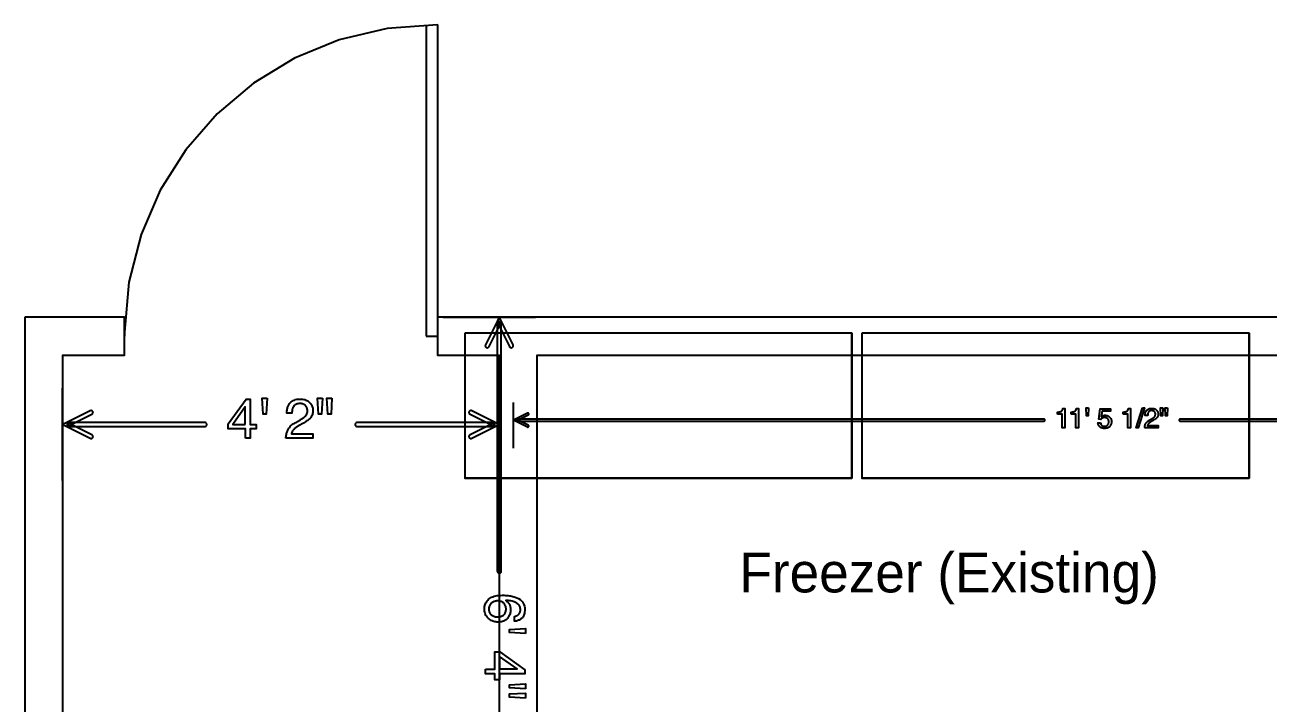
# Model space of a CAD drawing. Header units: inches. Extents: x -1 to 396, y -34 to 687.
# Drawn here: x 0 to 143.1, y 605.1 to 683.3 of the extents above; entities that cross this region are included whole.
import ezdxf

# ---------------------------------------------------------------- set-up
doc = ezdxf.new("R2010")
doc.units = ezdxf.units.IN
doc.header["$MEASUREMENT"] = 0
for name, color, linetype in [('AL_EQUIPMENT', 6, 'Continuous'), ('AL_LABELS', 1, 'Continuous'), ('DIMENSIONS', 9, 'Continuous'), ('DOORS', 3, 'Continuous'), ('WALLS', 7, 'Continuous'), ('WINDOWS', 5, 'Continuous')]:
    doc.layers.add(name, color=color, linetype=linetype)

# ---------------------------------------------------------------- blocks, each defined once
blk = doc.blocks.new('AL_metro_rack', base_point=(1615.86, -825.47))
for p, q in [((1607.46, -789.47), (1607.46, -861.47)), ((1607.46, -789.47), (1624.25, -789.47)), ((1624.25, -789.47), (1624.25, -861.47)), ((1607.46, -861.47), (1624.25, -861.47))]:
    blk.add_line(p, q)
blk.add_lwpolyline([(1607.46, -861.47), (1624.25, -861.47), (1624.25, -789.47), (1607.46, -789.47)], close=True)

msp = doc.modelspace()

# ---------------------------------------------------------------- linework, layer by layer
at = {"layer": 'DIMENSIONS'}
for points in [[(48.16, 649.58), (58.78, 649.58)], [(4.34, 630.78), (4.34, 641.41)], [(54.61, 630.79), (54.61, 641.41)], [(56.25, 634.52), (56.25, 639.75)], [(144.89, 637.86), (142.34, 637.86), (141.26, 637.86), (140.37, 637.86), (139.65, 637.86), (139.04, 637.86), (138.51, 637.86), (138.01, 637.86), (137.5, 637.86), (136.95, 637.86), (136.32, 637.86), (135.55, 637.86), (134.98, 637.86), (134.52, 637.86), (134.16, 637.86), (133.87, 637.86), (133.65, 637.86), (133.48, 637.86), (133.34, 637.86), (133.23, 637.86), (133.11, 637.86), (132.98, 637.86), (132.96, 637.85), (132.94, 637.85), (132.93, 637.84), (132.91, 637.83), (132.9, 637.82), (132.89, 637.81), (132.88, 637.79), (132.87, 637.78), (132.87, 637.76), (132.87, 637.74), (132.87, 637.72), (132.87, 637.7), (132.88, 637.69), (132.89, 637.67), (132.9, 637.66), (132.91, 637.65), (132.93, 637.64), (132.94, 637.63), (132.96, 637.63), (132.98, 637.63), (133.11, 637.63), (133.23, 637.63), (133.34, 637.63), (133.48, 637.63), (133.65, 637.63), (133.87, 637.63), (134.16, 637.63), (134.52, 637.63), (134.98, 637.63), (135.55, 637.63), (136.32, 637.63), (136.95, 637.63), (137.5, 637.63), (138.01, 637.63), (138.51, 637.63), (139.04, 637.63), (139.65, 637.63), (140.37, 637.63), (141.26, 637.63), (142.34, 637.63), (144.89, 637.63)]]:
    msp.add_lwpolyline(points, dxfattribs=at)
for points in [[(56.19, 646.4), (54.81, 649.16), (54.6, 649.58), (54.39, 649.16), (53.01, 646.4), (53, 646.37), (52.99, 646.33), (52.99, 646.3), (52.99, 646.26), (53, 646.23), (53.02, 646.2), (53.03, 646.17), (53.06, 646.14), (53.09, 646.12), (53.12, 646.1), (53.15, 646.08), (53.19, 646.07), (53.22, 646.07), (53.26, 646.07), (53.29, 646.08), (53.33, 646.1), (53.36, 646.12), (53.38, 646.14), (53.41, 646.17), (53.43, 646.2), (54.81, 648.96), (54.39, 648.96), (55.77, 646.2), (55.79, 646.17), (55.82, 646.14), (55.85, 646.12), (55.88, 646.1), (55.91, 646.08), (55.94, 646.07), (55.98, 646.07), (56.01, 646.07), (56.05, 646.08), (56.08, 646.1), (56.12, 646.12), (56.14, 646.14), (56.17, 646.17), (56.19, 646.2), (56.2, 646.23), (56.21, 646.26), (56.21, 646.3), (56.21, 646.33), (56.2, 646.37), (56.19, 646.4)], [(54.37, 648.83), (54.37, 648.68), (54.37, 648.56), (54.37, 648.44), (54.37, 648.33), (54.37, 648.21), (54.37, 648.07), (54.37, 647.91), (54.37, 647.7), (54.37, 647.45), (54.37, 647.13), (54.37, 646.74), (54.37, 646.42), (54.37, 646.15), (54.37, 645.9), (54.37, 645.65), (54.37, 645.4), (54.37, 645.11), (54.37, 644.77), (54.37, 644.35), (54.37, 643.85), (54.37, 642.69), (54.37, 641.73), (54.37, 640.92), (54.37, 640.2), (54.37, 639.51), (54.37, 638.8), (54.37, 638.01), (54.37, 637.09), (54.37, 635.99), (54.37, 634.64), (54.37, 634.63), (54.37, 634.61), (54.37, 634.6), (54.37, 634.59), (54.37, 634.58), (54.37, 634.57), (54.37, 634.56), (54.37, 634.55), (54.37, 634.54), (54.37, 634.52), (54.37, 633.07), (54.37, 631.88), (54.37, 630.9), (54.37, 630.06), (54.37, 629.3), (54.37, 628.57), (54.37, 627.81), (54.37, 626.96), (54.37, 625.96), (54.37, 624.76), (54.37, 623.8), (54.37, 623.02), (54.37, 622.41), (54.37, 621.92), (54.37, 621.55), (54.37, 621.25), (54.37, 621.01), (54.37, 620.79), (54.37, 620.57), (54.37, 620.33), (54.37, 620.29), (54.38, 620.26), (54.4, 620.23), (54.42, 620.2), (54.44, 620.17), (54.47, 620.15), (54.5, 620.13), (54.53, 620.11), (54.56, 620.1), (54.6, 620.1), (54.64, 620.1), (54.67, 620.11), (54.71, 620.13), (54.74, 620.15), (54.76, 620.17), (54.79, 620.2), (54.81, 620.23), (54.82, 620.26), (54.83, 620.29), (54.83, 620.33), (54.83, 620.57), (54.83, 620.79), (54.83, 621.01), (54.83, 621.25), (54.83, 621.55), (54.83, 621.92), (54.83, 622.41), (54.83, 623.02), (54.83, 623.8), (54.83, 624.76), (54.83, 625.96), (54.83, 626.96), (54.83, 627.81), (54.83, 628.57), (54.83, 629.3), (54.83, 630.06), (54.83, 630.9), (54.83, 631.88), (54.83, 633.07), (54.83, 634.52), (54.83, 634.54), (54.83, 634.55), (54.83, 634.56), (54.83, 634.57), (54.83, 634.58), (54.83, 634.59), (54.83, 634.6), (54.83, 634.61), (54.83, 634.63), (54.83, 634.64), (54.83, 635.99), (54.83, 637.09), (54.83, 638.01), (54.83, 638.8), (54.83, 639.51), (54.83, 640.2), (54.83, 640.92), (54.83, 641.73), (54.83, 642.69), (54.83, 643.85), (54.83, 644.35), (54.83, 644.77), (54.83, 645.11), (54.83, 645.4), (54.83, 645.65), (54.83, 645.9), (54.83, 646.15), (54.83, 646.42), (54.83, 646.74), (54.83, 647.13), (54.83, 647.45), (54.83, 647.7), (54.83, 647.91), (54.83, 648.07), (54.83, 648.21), (54.83, 648.33), (54.83, 648.44), (54.83, 648.56), (54.83, 648.68), (54.83, 648.83), (54.83, 648.87), (54.82, 648.9), (54.8, 648.94), (54.79, 648.97), (54.76, 648.99), (54.74, 649.02), (54.71, 649.04), (54.67, 649.05), (54.64, 649.06), (54.6, 649.06), (54.56, 649.06), (54.53, 649.05), (54.49, 649.04), (54.46, 649.02), (54.44, 648.99), (54.41, 648.97), (54.4, 648.94), (54.38, 648.9), (54.37, 648.87), (54.37, 648.83)], [(25.38, 635.64), (25.38, 636.74), (23.41, 636.74), (23.41, 637.29), (25.47, 640.15), (25.95, 640.15), (25.95, 637.23), (26.61, 637.23), (26.61, 636.74), (25.95, 636.74), (25.95, 635.64), (25.38, 635.64)], [(27.89, 640.26), (27.78, 638.41), (27.42, 638.41), (27.32, 640.26), (27.89, 640.26)], [(30.05, 635.64), (30.05, 635.75), (30.07, 635.86), (30.08, 635.97), (30.1, 636.08), (30.12, 636.18), (30.15, 636.28), (30.18, 636.38), (30.21, 636.47), (30.25, 636.56), (30.29, 636.65), (30.33, 636.74), (30.39, 636.82), (30.45, 636.9), (30.52, 636.98), (30.59, 637.06), (30.68, 637.14), (30.77, 637.21), (30.88, 637.29), (30.98, 637.36), (31.1, 637.43), (31.71, 637.78), (31.78, 637.83), (31.86, 637.87), (31.93, 637.92), (31.99, 637.96), (32.05, 638), (32.11, 638.04), (32.16, 638.08), (32.2, 638.12), (32.24, 638.15), (32.28, 638.18), (32.32, 638.24), (32.37, 638.29), (32.41, 638.35), (32.44, 638.41), (32.47, 638.46), (32.49, 638.53), (32.51, 638.59), (32.52, 638.65), (32.53, 638.72), (32.53, 638.78), (32.53, 638.86), (32.52, 638.93), (32.51, 639), (32.5, 639.07), (32.47, 639.13), (32.45, 639.2), (32.42, 639.25), (32.38, 639.31), (32.34, 639.36), (32.3, 639.41), (32.25, 639.45), (32.2, 639.49), (32.14, 639.52), (32.08, 639.55), (32.02, 639.58), (31.96, 639.6), (31.89, 639.62), (31.82, 639.63), (31.75, 639.64), (31.67, 639.64), (31.56, 639.63), (31.45, 639.62), (31.35, 639.6), (31.26, 639.57), (31.18, 639.53), (31.1, 639.48), (31.03, 639.42), (30.97, 639.36), (30.91, 639.28), (30.86, 639.2), (30.84, 639.15), (30.82, 639.1), (30.8, 639.04), (30.78, 638.98), (30.77, 638.92), (30.76, 638.85), (30.75, 638.78), (30.74, 638.7), (30.73, 638.63), (30.73, 638.54), (30.16, 638.54), (30.16, 638.66), (30.17, 638.77), (30.18, 638.88), (30.2, 638.98), (30.21, 639.08), (30.24, 639.17), (30.27, 639.26), (30.3, 639.35), (30.33, 639.43), (30.37, 639.5), (30.45, 639.63), (30.54, 639.74), (30.64, 639.84), (30.76, 639.92), (30.88, 639.99), (31.02, 640.05), (31.16, 640.1), (31.32, 640.13), (31.49, 640.15), (31.67, 640.16), (31.82, 640.15), (31.96, 640.14), (32.1, 640.12), (32.22, 640.09), (32.34, 640.05), (32.45, 640.01), (32.55, 639.95), (32.64, 639.89), (32.73, 639.82), (32.8, 639.74), (32.87, 639.65), (32.93, 639.57), (32.98, 639.48), (33.03, 639.39), (33.07, 639.3), (33.1, 639.2), (33.13, 639.11), (33.14, 639.01), (33.16, 638.91), (33.16, 638.81), (33.16, 638.7), (33.14, 638.6), (33.12, 638.5), (33.1, 638.4), (33.06, 638.31), (33.02, 638.22), (32.97, 638.13), (32.92, 638.04), (32.85, 637.96), (32.78, 637.88), (32.73, 637.84), (32.68, 637.79), (32.62, 637.74), (32.55, 637.69), (32.47, 637.64), (32.39, 637.58), (32.3, 637.52), (32.2, 637.47), (32.1, 637.4), (31.99, 637.34), (31.56, 637.1), (31.5, 637.07), (31.44, 637.04), (31.39, 637), (31.33, 636.97), (31.28, 636.94), (31.24, 636.9), (31.19, 636.87), (31.15, 636.84), (31.11, 636.81), (31.07, 636.78), (31.01, 636.72), (30.96, 636.67), (30.91, 636.61), (30.86, 636.55), (30.82, 636.49), (30.78, 636.43), (30.75, 636.37), (30.72, 636.3), (30.7, 636.24), (30.68, 636.17), (33.14, 636.17), (33.14, 635.64), (30.05, 635.64)], [(34.25, 640.26), (34.16, 638.41), (33.78, 638.41), (33.68, 640.26), (34.25, 640.26)], [(35.33, 640.26), (35.24, 638.41), (34.86, 638.41), (34.76, 640.26), (35.33, 640.26)], [(7.51, 638.81), (4.75, 637.43), (4.34, 637.22), (4.75, 637.02), (7.51, 635.64), (7.55, 635.62), (7.58, 635.62), (7.62, 635.61), (7.66, 635.62), (7.69, 635.63), (7.72, 635.64), (7.75, 635.66), (7.78, 635.68), (7.8, 635.71), (7.82, 635.74), (7.84, 635.78), (7.84, 635.81), (7.85, 635.85), (7.84, 635.88), (7.84, 635.92), (7.82, 635.95), (7.8, 635.98), (7.78, 636.01), (7.75, 636.03), (7.72, 636.05), (4.96, 637.43), (4.96, 637.02), (7.72, 638.4), (7.75, 638.42), (7.78, 638.44), (7.8, 638.47), (7.82, 638.5), (7.84, 638.53), (7.84, 638.57), (7.85, 638.6), (7.84, 638.64), (7.84, 638.67), (7.82, 638.71), (7.8, 638.74), (7.78, 638.77), (7.75, 638.79), (7.72, 638.81), (7.69, 638.82), (7.66, 638.83), (7.62, 638.83), (7.58, 638.83), (7.55, 638.82), (7.51, 638.81)], [(25.37, 637.23), (25.37, 639.27), (23.93, 637.23), (25.37, 637.23)], [(51.44, 635.64), (54.2, 637.02), (54.61, 637.23), (54.2, 637.43), (51.44, 638.81), (51.41, 638.83), (51.37, 638.83), (51.34, 638.84), (51.3, 638.83), (51.27, 638.82), (51.23, 638.81), (51.2, 638.79), (51.18, 638.77), (51.15, 638.74), (51.13, 638.71), (51.12, 638.67), (51.11, 638.64), (51.11, 638.6), (51.11, 638.57), (51.12, 638.53), (51.13, 638.5), (51.15, 638.47), (51.18, 638.44), (51.2, 638.42), (51.24, 638.4), (54, 637.02), (54, 637.43), (51.24, 636.05), (51.2, 636.03), (51.18, 636.01), (51.15, 635.98), (51.13, 635.95), (51.12, 635.92), (51.11, 635.88), (51.11, 635.85), (51.11, 635.81), (51.12, 635.78), (51.13, 635.74), (51.15, 635.71), (51.18, 635.68), (51.2, 635.66), (51.23, 635.64), (51.27, 635.63), (51.3, 635.62), (51.34, 635.62), (51.37, 635.62), (51.41, 635.63), (51.44, 635.64)], [(57.84, 638.53), (56.46, 637.84), (56.25, 637.74), (56.46, 637.64), (57.84, 636.95), (57.86, 636.94), (57.87, 636.94), (57.89, 636.94), (57.91, 636.94), (57.93, 636.94), (57.94, 636.95), (57.96, 636.96), (57.97, 636.97), (57.98, 636.98), (57.99, 637), (58, 637.02), (58.01, 637.03), (58.01, 637.05), (58, 637.07), (58, 637.09), (57.99, 637.1), (57.98, 637.12), (57.97, 637.13), (57.96, 637.14), (57.94, 637.15), (56.56, 637.84), (56.56, 637.64), (57.94, 638.33), (57.96, 638.34), (57.97, 638.35), (57.98, 638.36), (57.99, 638.38), (58, 638.39), (58, 638.41), (58.01, 638.43), (58.01, 638.45), (58, 638.46), (57.99, 638.48), (57.98, 638.5), (57.97, 638.51), (57.96, 638.52), (57.94, 638.53), (57.93, 638.54), (57.91, 638.54), (57.89, 638.55), (57.87, 638.54), (57.86, 638.54), (57.84, 638.53)], [(118.86, 638.43), (118.86, 638.64), (118.92, 638.65), (118.98, 638.66), (119.03, 638.67), (119.08, 638.67), (119.12, 638.68), (119.17, 638.69), (119.2, 638.71), (119.24, 638.72), (119.27, 638.73), (119.29, 638.74), (119.32, 638.76), (119.34, 638.78), (119.36, 638.8), (119.38, 638.83), (119.4, 638.86), (119.42, 638.9), (119.43, 638.93), (119.45, 638.98), (119.46, 639.02), (119.47, 639.07), (119.7, 639.07), (119.7, 636.83), (119.39, 636.83), (119.39, 638.43), (118.86, 638.43)], [(120.42, 638.43), (120.42, 638.64), (120.48, 638.65), (120.53, 638.66), (120.59, 638.67), (120.63, 638.67), (120.68, 638.68), (120.72, 638.69), (120.76, 638.71), (120.79, 638.72), (120.82, 638.73), (120.85, 638.74), (120.87, 638.76), (120.89, 638.78), (120.91, 638.8), (120.93, 638.83), (120.95, 638.86), (120.97, 638.9), (120.99, 638.93), (121, 638.98), (121.01, 639.02), (121.03, 639.07), (121.25, 639.07), (121.25, 636.83), (120.95, 636.83), (120.95, 638.43), (120.42, 638.43)], [(122.43, 639.14), (122.38, 638.22), (122.2, 638.22), (122.15, 639.14), (122.43, 639.14)], [(123.81, 637.41), (123.82, 637.36), (123.83, 637.32), (123.84, 637.27), (123.86, 637.24), (123.88, 637.2), (123.9, 637.17), (123.93, 637.14), (123.96, 637.11), (124, 637.09), (124.03, 637.07), (124.05, 637.06), (124.07, 637.05), (124.1, 637.05), (124.12, 637.04), (124.14, 637.04), (124.16, 637.03), (124.19, 637.03), (124.21, 637.03), (124.24, 637.02), (124.27, 637.02), (124.31, 637.03), (124.36, 637.03), (124.4, 637.04), (124.45, 637.05), (124.48, 637.06), (124.52, 637.08), (124.55, 637.1), (124.58, 637.13), (124.61, 637.15), (124.64, 637.18), (124.66, 637.22), (124.68, 637.25), (124.7, 637.28), (124.72, 637.32), (124.73, 637.35), (124.74, 637.39), (124.75, 637.43), (124.75, 637.46), (124.76, 637.5), (124.76, 637.54), (124.76, 637.59), (124.75, 637.63), (124.75, 637.67), (124.74, 637.71), (124.72, 637.75), (124.71, 637.78), (124.69, 637.82), (124.67, 637.85), (124.64, 637.88), (124.62, 637.9), (124.59, 637.93), (124.56, 637.95), (124.52, 637.97), (124.49, 637.99), (124.46, 638), (124.42, 638.01), (124.39, 638.02), (124.35, 638.03), (124.31, 638.03), (124.27, 638.03), (124.24, 638.03), (124.21, 638.03), (124.19, 638.03), (124.16, 638.02), (124.13, 638.02), (124.11, 638.01), (124.09, 638.01), (124.06, 638), (124.04, 637.99), (124.02, 637.98), (124, 637.97), (123.98, 637.95), (123.96, 637.94), (123.94, 637.92), (123.92, 637.91), (123.91, 637.89), (123.89, 637.88), (123.87, 637.86), (123.86, 637.84), (123.84, 637.82), (123.6, 637.83), (123.77, 639.05), (124.94, 639.05), (124.94, 638.77), (123.98, 638.77), (123.88, 638.15), (123.9, 638.16), (123.91, 638.17), (123.93, 638.18), (123.95, 638.19), (123.96, 638.2), (123.97, 638.21), (123.99, 638.22), (124, 638.22), (124.02, 638.23), (124.03, 638.24), (124.06, 638.25), (124.08, 638.25), (124.11, 638.26), (124.14, 638.27), (124.17, 638.28), (124.2, 638.28), (124.23, 638.28), (124.26, 638.29), (124.29, 638.29), (124.32, 638.29), (124.38, 638.29), (124.44, 638.28), (124.5, 638.27), (124.56, 638.26), (124.61, 638.24), (124.66, 638.22), (124.71, 638.19), (124.76, 638.16), (124.8, 638.13), (124.85, 638.09), (124.89, 638.05), (124.93, 638), (124.96, 637.96), (124.99, 637.91), (125.01, 637.86), (125.03, 637.81), (125.04, 637.76), (125.06, 637.7), (125.06, 637.64), (125.06, 637.58), (125.06, 637.52), (125.06, 637.46), (125.05, 637.4), (125.03, 637.34), (125.01, 637.28), (124.99, 637.23), (124.97, 637.17), (124.94, 637.12), (124.9, 637.07), (124.87, 637.02), (124.83, 636.97), (124.78, 636.93), (124.73, 636.89), (124.67, 636.86), (124.61, 636.84), (124.55, 636.81), (124.48, 636.8), (124.4, 636.79), (124.32, 636.78), (124.24, 636.78), (124.18, 636.78), (124.13, 636.78), (124.08, 636.79), (124.03, 636.8), (123.98, 636.81), (123.93, 636.83), (123.88, 636.85), (123.84, 636.87), (123.79, 636.9), (123.75, 636.93), (123.71, 636.96), (123.67, 637), (123.64, 637.04), (123.61, 637.08), (123.59, 637.13), (123.56, 637.18), (123.55, 637.23), (123.53, 637.28), (123.52, 637.34), (123.51, 637.41), (123.81, 637.41)], [(126.4, 638.43), (126.4, 638.64), (126.46, 638.65), (126.52, 638.66), (126.57, 638.67), (126.62, 638.67), (126.66, 638.68), (126.71, 638.69), (126.74, 638.71), (126.78, 638.72), (126.81, 638.73), (126.83, 638.74), (126.86, 638.76), (126.88, 638.78), (126.9, 638.8), (126.92, 638.83), (126.94, 638.86), (126.95, 638.9), (126.97, 638.93), (126.99, 638.98), (127, 639.02), (127.01, 639.07), (127.24, 639.07), (127.24, 636.83), (126.93, 636.83), (126.93, 638.43), (126.4, 638.43)], [(128.62, 639.14), (128.86, 639.14), (128.13, 636.83), (127.89, 636.83), (128.62, 639.14)], [(128.88, 636.83), (128.89, 636.89), (128.89, 636.95), (128.9, 637), (128.91, 637.05), (128.92, 637.1), (128.93, 637.15), (128.95, 637.2), (128.96, 637.25), (128.98, 637.29), (129, 637.34), (129.03, 637.38), (129.05, 637.42), (129.08, 637.46), (129.12, 637.5), (129.16, 637.54), (129.2, 637.58), (129.25, 637.62), (129.3, 637.66), (129.35, 637.69), (129.41, 637.73), (129.71, 637.9), (129.75, 637.93), (129.79, 637.95), (129.82, 637.97), (129.86, 637.99), (129.88, 638.01), (129.91, 638.03), (129.94, 638.05), (129.96, 638.07), (129.98, 638.09), (130, 638.11), (130.02, 638.13), (130.04, 638.16), (130.06, 638.19), (130.08, 638.22), (130.09, 638.25), (130.11, 638.28), (130.11, 638.31), (130.12, 638.34), (130.12, 638.37), (130.13, 638.4), (130.12, 638.44), (130.12, 638.48), (130.12, 638.52), (130.11, 638.55), (130.1, 638.58), (130.08, 638.61), (130.07, 638.64), (130.05, 638.67), (130.03, 638.69), (130.01, 638.72), (129.98, 638.74), (129.96, 638.76), (129.93, 638.78), (129.9, 638.79), (129.87, 638.8), (129.84, 638.81), (129.8, 638.82), (129.77, 638.83), (129.73, 638.83), (129.69, 638.83), (129.64, 638.83), (129.58, 638.82), (129.53, 638.81), (129.49, 638.8), (129.45, 638.78), (129.41, 638.75), (129.37, 638.72), (129.34, 638.69), (129.31, 638.65), (129.29, 638.61), (129.28, 638.59), (129.27, 638.56), (129.26, 638.53), (129.25, 638.5), (129.24, 638.47), (129.24, 638.44), (129.23, 638.4), (129.23, 638.36), (129.23, 638.33), (129.22, 638.28), (128.94, 638.28), (128.94, 638.34), (128.94, 638.4), (128.95, 638.45), (128.96, 638.5), (128.97, 638.55), (128.98, 638.6), (128.99, 638.64), (129.01, 638.69), (129.03, 638.73), (129.05, 638.76), (129.09, 638.83), (129.13, 638.88), (129.18, 638.93), (129.24, 638.97), (129.3, 639.01), (129.37, 639.04), (129.44, 639.06), (129.52, 639.08), (129.6, 639.09), (129.69, 639.09), (129.77, 639.09), (129.84, 639.08), (129.91, 639.07), (129.97, 639.06), (130.03, 639.04), (130.08, 639.02), (130.13, 638.99), (130.18, 638.96), (130.22, 638.92), (130.26, 638.88), (130.29, 638.84), (130.32, 638.8), (130.35, 638.75), (130.37, 638.71), (130.39, 638.66), (130.41, 638.61), (130.42, 638.57), (130.43, 638.52), (130.44, 638.47), (130.44, 638.42), (130.44, 638.36), (130.43, 638.31), (130.42, 638.26), (130.41, 638.21), (130.39, 638.17), (130.37, 638.12), (130.35, 638.08), (130.32, 638.03), (130.28, 637.99), (130.25, 637.95), (130.22, 637.93), (130.2, 637.91), (130.17, 637.88), (130.13, 637.86), (130.09, 637.83), (130.05, 637.8), (130.01, 637.78), (129.96, 637.75), (129.91, 637.72), (129.85, 637.68), (129.64, 637.56), (129.61, 637.55), (129.58, 637.53), (129.55, 637.51), (129.53, 637.5), (129.5, 637.48), (129.48, 637.47), (129.45, 637.45), (129.43, 637.43), (129.41, 637.42), (129.4, 637.4), (129.37, 637.38), (129.34, 637.35), (129.31, 637.32), (129.29, 637.29), (129.27, 637.26), (129.25, 637.23), (129.23, 637.2), (129.22, 637.16), (129.21, 637.13), (129.2, 637.1), (130.43, 637.1), (130.43, 636.83), (128.88, 636.83)], [(130.99, 639.14), (130.94, 638.22), (130.75, 638.22), (130.7, 639.14), (130.99, 639.14)], [(131.53, 639.14), (131.48, 638.22), (131.29, 638.22), (131.24, 639.14), (131.53, 639.14)], [(5.09, 636.99), (5.32, 636.99), (5.52, 636.99), (5.7, 636.99), (5.88, 636.99), (6.07, 636.99), (6.3, 636.99), (6.58, 636.99), (6.92, 636.99), (7.35, 636.99), (7.88, 636.99), (8.5, 636.99), (9.02, 636.99), (9.46, 636.99), (9.85, 636.99), (10.23, 636.99), (10.61, 636.99), (11.03, 636.99), (11.53, 636.99), (12.12, 636.99), (12.85, 636.99), (12.86, 636.99), (12.86, 636.99), (12.87, 636.99), (12.87, 636.99), (12.87, 636.99), (12.88, 636.99), (12.88, 636.99), (12.89, 636.99), (12.89, 636.99), (12.9, 636.99), (13.7, 636.99), (14.35, 636.99), (14.89, 636.99), (15.36, 636.99), (15.77, 636.99), (16.17, 636.99), (16.59, 636.99), (17.06, 636.99), (17.61, 636.99), (18.28, 636.99), (18.8, 636.99), (19.23, 636.99), (19.57, 636.99), (19.84, 636.99), (20.04, 636.99), (20.21, 636.99), (20.34, 636.99), (20.46, 636.99), (20.58, 636.99), (20.71, 636.99), (20.75, 637), (20.79, 637.01), (20.82, 637.02), (20.85, 637.04), (20.88, 637.06), (20.9, 637.09), (20.92, 637.12), (20.93, 637.15), (20.94, 637.19), (20.94, 637.22), (20.94, 637.26), (20.93, 637.3), (20.92, 637.33), (20.9, 637.36), (20.88, 637.39), (20.85, 637.41), (20.82, 637.43), (20.79, 637.44), (20.75, 637.45), (20.71, 637.45), (20.58, 637.45), (20.46, 637.45), (20.34, 637.45), (20.21, 637.45), (20.04, 637.45), (19.84, 637.45), (19.57, 637.45), (19.23, 637.45), (18.8, 637.45), (18.28, 637.45), (17.61, 637.45), (17.06, 637.45), (16.59, 637.45), (16.17, 637.45), (15.77, 637.45), (15.36, 637.45), (14.89, 637.45), (14.35, 637.45), (13.7, 637.45), (12.9, 637.45), (12.89, 637.45), (12.89, 637.45), (12.88, 637.45), (12.88, 637.45), (12.87, 637.45), (12.87, 637.45), (12.87, 637.45), (12.86, 637.45), (12.86, 637.45), (12.85, 637.45), (12.12, 637.45), (11.53, 637.45), (11.03, 637.45), (10.61, 637.45), (10.23, 637.45), (9.85, 637.45), (9.46, 637.45), (9.02, 637.45), (8.5, 637.45), (7.88, 637.45), (7.35, 637.45), (6.92, 637.45), (6.58, 637.45), (6.3, 637.45), (6.07, 637.45), (5.88, 637.45), (5.7, 637.45), (5.52, 637.45), (5.32, 637.45), (5.09, 637.45), (5.05, 637.45), (5.01, 637.44), (4.98, 637.43), (4.95, 637.41), (4.92, 637.39), (4.9, 637.36), (4.88, 637.33), (4.87, 637.3), (4.86, 637.26), (4.86, 637.22), (4.86, 637.19), (4.87, 637.15), (4.88, 637.12), (4.9, 637.09), (4.92, 637.06), (4.95, 637.04), (4.98, 637.02), (5.01, 637.01), (5.05, 637), (5.09, 636.99)], [(53.87, 637.46), (53.64, 637.46), (53.44, 637.46), (53.26, 637.46), (53.09, 637.46), (52.89, 637.46), (52.66, 637.46), (52.39, 637.46), (52.05, 637.46), (51.62, 637.46), (51.1, 637.46), (50.48, 637.45), (49.96, 637.45), (49.53, 637.45), (49.14, 637.45), (48.77, 637.45), (48.39, 637.45), (47.97, 637.45), (47.47, 637.45), (46.88, 637.45), (46.16, 637.45), (46.15, 637.45), (46.15, 637.45), (46.14, 637.45), (46.14, 637.45), (46.13, 637.45), (46.13, 637.45), (46.13, 637.45), (46.12, 637.45), (46.12, 637.45), (46.11, 637.45), (45.31, 637.45), (44.65, 637.45), (44.1, 637.45), (43.64, 637.45), (43.22, 637.45), (42.82, 637.45), (42.4, 637.45), (41.92, 637.45), (41.37, 637.45), (40.7, 637.45), (40.17, 637.45), (39.74, 637.45), (39.4, 637.45), (39.13, 637.45), (38.92, 637.45), (38.75, 637.45), (38.62, 637.45), (38.5, 637.45), (38.38, 637.45), (38.24, 637.45), (38.21, 637.45), (38.17, 637.44), (38.14, 637.43), (38.11, 637.41), (38.08, 637.39), (38.06, 637.36), (38.04, 637.33), (38.02, 637.3), (38.02, 637.26), (38.01, 637.22), (38.02, 637.19), (38.02, 637.15), (38.04, 637.12), (38.06, 637.09), (38.08, 637.06), (38.11, 637.04), (38.14, 637.02), (38.17, 637.01), (38.21, 637), (38.24, 636.99), (38.38, 636.99), (38.5, 636.99), (38.62, 636.99), (38.75, 636.99), (38.92, 636.99), (39.13, 636.99), (39.4, 636.99), (39.74, 636.99), (40.17, 636.99), (40.7, 636.99), (41.37, 636.99), (41.92, 636.99), (42.4, 636.99), (42.82, 636.99), (43.22, 636.99), (43.64, 636.99), (44.1, 636.99), (44.65, 636.99), (45.31, 636.99), (46.11, 636.99), (46.12, 636.99), (46.12, 636.99), (46.13, 636.99), (46.13, 636.99), (46.13, 636.99), (46.14, 636.99), (46.14, 636.99), (46.15, 636.99), (46.15, 636.99), (46.16, 636.99), (46.88, 636.99), (47.47, 636.99), (47.97, 636.99), (48.39, 636.99), (48.77, 636.99), (49.14, 636.99), (49.53, 636.99), (49.96, 636.99), (50.48, 636.99), (51.1, 637), (51.62, 637), (52.05, 637), (52.39, 637), (52.66, 637), (52.89, 637), (53.09, 637), (53.26, 637), (53.44, 637), (53.64, 637), (53.87, 637), (53.91, 637), (53.94, 637.01), (53.98, 637.02), (54.01, 637.04), (54.03, 637.06), (54.06, 637.09), (54.07, 637.12), (54.09, 637.15), (54.1, 637.19), (54.1, 637.23), (54.1, 637.26), (54.09, 637.3), (54.07, 637.33), (54.06, 637.36), (54.03, 637.39), (54.01, 637.41), (53.98, 637.43), (53.94, 637.44), (53.91, 637.45), (53.87, 637.46)], [(56.63, 637.63), (56.71, 637.63), (56.79, 637.63), (56.86, 637.63), (56.92, 637.63), (57, 637.63), (57.08, 637.63), (57.18, 637.63), (57.31, 637.63), (57.47, 637.63), (57.66, 637.63), (57.9, 637.63), (58.1, 637.63), (58.27, 637.63), (58.43, 637.63), (58.59, 637.63), (58.75, 637.63), (58.94, 637.63), (59.17, 637.63), (59.44, 637.63), (59.77, 637.63), (60.56, 637.63), (61.22, 637.63), (61.79, 637.63), (62.3, 637.63), (62.81, 637.63), (63.34, 637.63), (63.95, 637.63), (64.67, 637.63), (65.55, 637.63), (66.62, 637.63), (69.11, 637.63), (71.16, 637.63), (72.91, 637.63), (74.47, 637.63), (75.96, 637.63), (77.5, 637.63), (79.21, 637.63), (81.21, 637.63), (83.62, 637.63), (86.56, 637.63), (86.61, 637.63), (86.65, 637.63), (86.68, 637.63), (86.71, 637.63), (86.74, 637.63), (86.77, 637.63), (86.8, 637.63), (86.83, 637.63), (86.87, 637.63), (86.92, 637.63), (90.02, 637.63), (92.55, 637.63), (94.66, 637.63), (96.46, 637.63), (98.07, 637.63), (99.63, 637.63), (101.26, 637.63), (103.08, 637.63), (105.22, 637.63), (107.8, 637.63), (108.9, 637.63), (109.79, 637.63), (110.53, 637.63), (111.14, 637.63), (111.69, 637.63), (112.19, 637.63), (112.7, 637.63), (113.26, 637.63), (113.91, 637.63), (114.68, 637.63), (115.26, 637.63), (115.73, 637.63), (116.1, 637.63), (116.39, 637.63), (116.61, 637.63), (116.78, 637.63), (116.92, 637.63), (117.04, 637.63), (117.16, 637.63), (117.29, 637.63), (117.31, 637.63), (117.33, 637.63), (117.34, 637.64), (117.36, 637.65), (117.37, 637.66), (117.38, 637.67), (117.39, 637.69), (117.4, 637.7), (117.4, 637.72), (117.41, 637.74), (117.4, 637.76), (117.4, 637.78), (117.39, 637.79), (117.38, 637.81), (117.37, 637.82), (117.36, 637.83), (117.34, 637.84), (117.33, 637.85), (117.31, 637.85), (117.29, 637.86), (117.16, 637.86), (117.04, 637.86), (116.92, 637.86), (116.78, 637.86), (116.61, 637.86), (116.39, 637.86), (116.1, 637.86), (115.73, 637.86), (115.26, 637.86), (114.68, 637.86), (113.91, 637.86), (113.26, 637.86), (112.7, 637.86), (112.19, 637.86), (111.69, 637.86), (111.14, 637.86), (110.53, 637.86), (109.79, 637.86), (108.9, 637.86), (107.8, 637.86), (105.22, 637.86), (103.08, 637.86), (101.26, 637.86), (99.63, 637.86), (98.07, 637.86), (96.46, 637.86), (94.66, 637.86), (92.55, 637.86), (90.02, 637.86), (86.92, 637.86), (86.87, 637.86), (86.83, 637.86), (86.8, 637.86), (86.77, 637.86), (86.74, 637.86), (86.71, 637.86), (86.68, 637.86), (86.65, 637.86), (86.61, 637.86), (86.56, 637.86), (83.62, 637.86), (81.21, 637.86), (79.21, 637.86), (77.5, 637.86), (75.96, 637.86), (74.47, 637.86), (72.91, 637.86), (71.16, 637.86), (69.11, 637.86), (66.62, 637.86), (65.55, 637.86), (64.67, 637.86), (63.95, 637.86), (63.34, 637.86), (62.81, 637.86), (62.3, 637.86), (61.79, 637.86), (61.22, 637.86), (60.56, 637.86), (59.77, 637.86), (59.44, 637.86), (59.17, 637.86), (58.94, 637.86), (58.75, 637.86), (58.59, 637.86), (58.43, 637.86), (58.27, 637.86), (58.1, 637.86), (57.9, 637.86), (57.66, 637.86), (57.47, 637.86), (57.31, 637.86), (57.18, 637.86), (57.08, 637.86), (57, 637.86), (56.92, 637.86), (56.86, 637.86), (56.79, 637.86), (56.71, 637.86), (56.63, 637.86), (56.61, 637.85), (56.59, 637.85), (56.57, 637.84), (56.56, 637.83), (56.54, 637.82), (56.53, 637.81), (56.52, 637.79), (56.52, 637.78), (56.51, 637.76), (56.51, 637.74), (56.51, 637.72), (56.52, 637.7), (56.52, 637.69), (56.53, 637.67), (56.54, 637.66), (56.56, 637.65), (56.57, 637.64), (56.59, 637.63), (56.61, 637.63), (56.63, 637.63)], [(57.54, 615.92), (57.53, 615.77), (57.52, 615.63), (57.5, 615.51), (57.47, 615.39), (57.44, 615.28), (57.4, 615.18), (57.34, 615.08), (57.29, 615), (57.22, 614.93), (57.14, 614.87), (57.07, 614.81), (56.99, 614.76), (56.91, 614.71), (56.83, 614.68), (56.75, 614.64), (56.67, 614.62), (56.58, 614.59), (56.5, 614.58), (56.42, 614.57), (56.34, 614.57), (56.34, 615.13), (56.39, 615.14), (56.44, 615.15), (56.49, 615.16), (56.53, 615.18), (56.58, 615.19), (56.62, 615.21), (56.66, 615.23), (56.69, 615.25), (56.72, 615.27), (56.76, 615.29), (56.81, 615.33), (56.86, 615.38), (56.9, 615.43), (56.94, 615.49), (56.97, 615.55), (56.99, 615.61), (57.01, 615.68), (57.03, 615.75), (57.04, 615.83), (57.04, 615.91), (57.03, 616), (57.02, 616.09), (57, 616.18), (56.97, 616.26), (56.93, 616.33), (56.88, 616.41), (56.82, 616.48), (56.76, 616.54), (56.68, 616.6), (56.6, 616.66), (56.51, 616.72), (56.41, 616.76), (56.3, 616.81), (56.19, 616.85), (56.07, 616.88), (55.94, 616.91), (55.8, 616.93), (55.66, 616.95), (55.5, 616.97), (55.34, 616.97), (55.4, 616.93), (55.45, 616.89), (55.5, 616.85), (55.55, 616.8), (55.59, 616.75), (55.64, 616.7), (55.67, 616.65), (55.71, 616.6), (55.74, 616.54), (55.77, 616.48), (55.8, 616.43), (55.82, 616.37), (55.84, 616.32), (55.85, 616.26), (55.87, 616.2), (55.88, 616.14), (55.89, 616.07), (55.89, 616.01), (55.9, 615.95), (55.9, 615.88), (55.89, 615.77), (55.88, 615.66), (55.87, 615.55), (55.84, 615.45), (55.81, 615.35), (55.77, 615.25), (55.72, 615.16), (55.67, 615.07), (55.6, 614.98), (55.54, 614.89), (55.46, 614.81), (55.38, 614.74), (55.29, 614.68), (55.19, 614.62), (55.09, 614.58), (54.97, 614.54), (54.86, 614.51), (54.73, 614.49), (54.6, 614.47), (54.46, 614.47), (54.34, 614.47), (54.22, 614.49), (54.1, 614.51), (53.99, 614.53), (53.88, 614.57), (53.77, 614.61), (53.67, 614.67), (53.57, 614.73), (53.47, 614.79), (53.37, 614.87), (53.28, 614.95), (53.2, 615.04), (53.13, 615.14), (53.07, 615.24), (53.02, 615.35), (52.97, 615.47), (52.94, 615.6), (52.92, 615.73), (52.9, 615.86), (52.9, 616.01), (52.9, 616.13), (52.92, 616.25), (52.94, 616.37), (52.97, 616.49), (53.02, 616.6), (53.07, 616.7), (53.13, 616.81), (53.2, 616.91), (53.29, 617.01), (53.38, 617.1), (53.48, 617.19), (53.6, 617.26), (53.72, 617.33), (53.87, 617.39), (54.02, 617.44), (54.19, 617.49), (54.37, 617.52), (54.56, 617.54), (54.77, 617.55), (54.99, 617.56), (55.16, 617.56), (55.32, 617.55), (55.47, 617.54), (55.62, 617.53), (55.77, 617.51), (55.91, 617.49), (56.04, 617.46), (56.17, 617.43), (56.3, 617.39), (56.42, 617.35), (56.63, 617.27), (56.82, 617.17), (56.99, 617.06), (57.13, 616.94), (57.26, 616.8), (57.36, 616.65), (57.44, 616.49), (57.49, 616.31), (57.53, 616.12), (57.54, 615.92)], [(53.4, 615.96), (53.4, 615.87), (53.41, 615.79), (53.43, 615.71), (53.45, 615.64), (53.48, 615.57), (53.51, 615.5), (53.55, 615.44), (53.59, 615.39), (53.64, 615.34), (53.7, 615.29), (53.76, 615.25), (53.83, 615.21), (53.89, 615.18), (53.96, 615.15), (54.03, 615.12), (54.1, 615.1), (54.17, 615.09), (54.25, 615.08), (54.33, 615.07), (54.41, 615.07), (54.48, 615.07), (54.55, 615.08), (54.61, 615.09), (54.68, 615.1), (54.75, 615.12), (54.81, 615.14), (54.88, 615.17), (54.94, 615.19), (55.01, 615.23), (55.07, 615.27), (55.13, 615.31), (55.18, 615.36), (55.23, 615.41), (55.27, 615.48), (55.3, 615.55), (55.33, 615.62), (55.35, 615.7), (55.37, 615.79), (55.38, 615.89), (55.38, 615.99), (55.38, 616.06), (55.37, 616.13), (55.36, 616.2), (55.34, 616.26), (55.32, 616.33), (55.29, 616.39), (55.26, 616.45), (55.23, 616.51), (55.19, 616.57), (55.14, 616.63), (55.09, 616.68), (55.03, 616.73), (54.97, 616.77), (54.91, 616.8), (54.84, 616.83), (54.76, 616.86), (54.68, 616.88), (54.6, 616.89), (54.51, 616.9), (54.41, 616.9), (54.33, 616.9), (54.24, 616.89), (54.17, 616.88), (54.09, 616.86), (54.02, 616.84), (53.95, 616.81), (53.88, 616.78), (53.81, 616.74), (53.75, 616.7), (53.69, 616.65), (53.64, 616.6), (53.59, 616.54), (53.54, 616.48), (53.51, 616.42), (53.47, 616.35), (53.45, 616.28), (53.43, 616.21), (53.41, 616.13), (53.4, 616.04), (53.4, 615.96)], [(57.63, 613.16), (55.78, 613.26), (55.78, 613.62), (57.63, 613.73), (57.63, 613.16)], [(53.01, 609.06), (54.11, 609.06), (54.11, 611.04), (54.67, 611.04), (57.53, 608.97), (57.53, 608.5), (54.61, 608.5), (54.61, 607.83), (54.11, 607.83), (54.11, 608.5), (53.01, 608.5), (53.01, 609.06)], [(54.61, 609.07), (56.65, 609.07), (54.61, 610.51), (54.61, 609.07)], [(57.63, 606.79), (55.78, 606.88), (55.78, 607.26), (57.63, 607.36), (57.63, 606.79)], [(57.63, 605.71), (55.78, 605.81), (55.78, 606.19), (57.63, 606.28), (57.63, 605.71)]]:
    msp.add_lwpolyline(points, close=True, dxfattribs=at)
at = {"layer": 'DOORS'}
for points in [[(47.48, 683.26), (47.48, 683.26), (41.69, 682.84), (36.18, 681.54), (31.04, 679.41), (26.33, 676.55), (22.14, 673.01), (18.54, 668.88), (15.59, 664.23), (13.38, 659.12), (11.98, 653.64), (11.47, 647.85), (11.47, 647.81), (11.47, 647.76), (11.47, 647.71), (11.47, 647.67), (11.47, 647.62), (11.47, 647.58), (11.47, 647.53), (11.47, 647.49), (11.47, 647.44), (11.47, 647.4)], [(46.19, 683.25), (46.19, 647.4)], [(47.48, 683.26), (47.48, 647.4)]]:
    msp.add_lwpolyline(points, dxfattribs=at)
at = {"layer": 'WALLS'}
msp.add_lwpolyline([(0, 649.58), (0, 379.83), (4.36, 379.83), (4.36, 507.83), (64.45, 507.83), (64.45, 486.38), (68.79, 486.38), (68.79, 507.83), (73.94, 507.83), (73.94, 512.17), (4.36, 512.17), (4.36, 569.01), (54.07, 569.01), (54.07, 573.36), (4.36, 573.36), (4.36, 645.22), (11.47, 645.22), (11.47, 649.58), (0, 649.58)], close=True, dxfattribs=at)
for points in [[(213.94, 649.58), (47.48, 649.58), (47.48, 649.58), (47.48, 645.22), (54.6, 645.22), (54.6, 576.1), (104.71, 576.1), (104.71, 512.17), (101.94, 512.17), (101.94, 507.83), (106.01, 507.83), (106.01, 509.53), (109.21, 509.53), (109.21, 512.85), (133.48, 512.85), (133.48, 517.19), (109.21, 517.19), (109.21, 576.1), (198.36, 576.1)], [(194.02, 580.44), (58.96, 580.44), (58.96, 645.22), (194.02, 645.22)]]:
    msp.add_lwpolyline(points, dxfattribs=at)
at = {"layer": 'WINDOWS'}
msp.add_lwpolyline([(46.19, 647.4), (47.48, 647.4)], dxfattribs=at)

# ---------------------------------------------------------------- block references
at = {"layer": 'AL_EQUIPMENT', "xscale": 0.9949310202100043, "yscale": 0.618882782391213, "rotation": 270}
for p in [(72.91, 639.39), (118.63, 639.39)]:
    msp.add_blockref('AL_metro_rack', p, dxfattribs=at)

# ---------------------------------------------------------------- texts
at = {"layer": 'AL_LABELS', "insert": (106.38, 622.46), "char_height": 4.5743, "attachment_point": 2}
msp.add_mtext('Freezer (Existing)', dxfattribs=at)

doc.saveas('drawing.dxf')
